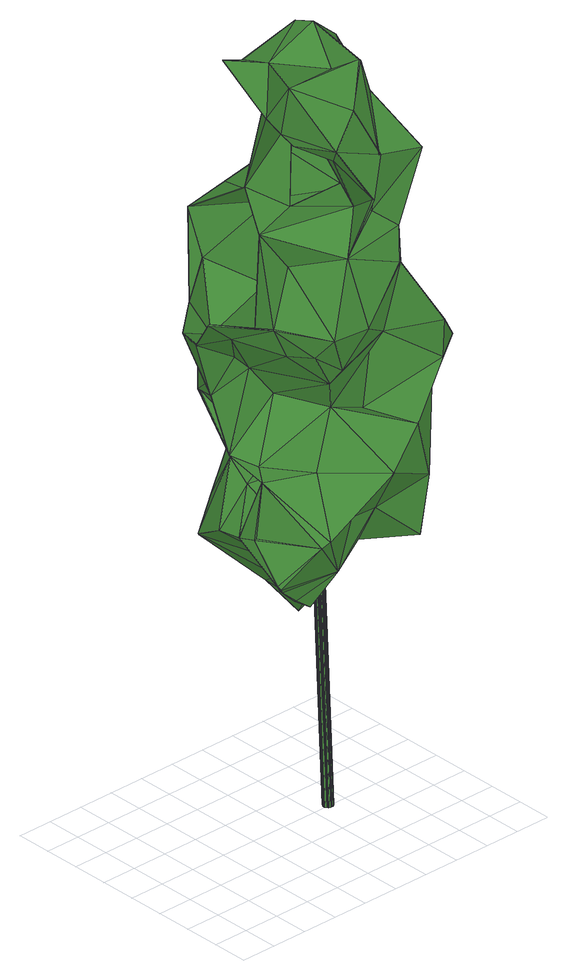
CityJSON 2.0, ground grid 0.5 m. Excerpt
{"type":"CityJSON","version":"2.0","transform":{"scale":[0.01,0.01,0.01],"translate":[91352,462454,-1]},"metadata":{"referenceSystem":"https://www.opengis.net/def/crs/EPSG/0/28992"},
"CityObjects":{
"tree1":{"type":"SolitaryVegetationObject","attributes":{"gtid":234,"crown_width_m":3.3,"crown_median_z":6.52,"trunk_H_m":6.64,"trunk_DBH_m":0.14,"trunk_radius_m":0.07,"trunk_base_height_m":-0.12,"original_gtid":"239"},"geometry":[{"type":"Solid","lod":"3","boundaries":[[[[0,1,2]],[[0,3,4]],[[5,6,7]],[[8,9,10]],[[8,11,9]],[[12,13,14]],[[15,16,17]],[[18,19,20]],[[18,20,21]],[[22,23,24]],[[25,26,27]],[[28,29,30]],[[31,29,32]],[[33,16,34]],[[35,36,37]],[[38,39,40]],[[41,39,38]],[[27,9,42]],[[43,44,45]],[[46,4,47]],[[48,49,50]],[[3,51,11]],[[52,53,54]],[[55,56,24]],[[57,58,59]],[[8,3,11]],[[60,61,62]],[[63,64,65]],[[66,67,68]],[[69,70,71]],[[60,39,72]],[[55,73,74]],[[75,76,77]],[[78,79,80]],[[75,77,57]],[[46,47,81]],[[40,82,83]],[[44,84,17]],[[44,17,16]],[[85,86,87]],[[88,89,90]],[[55,24,91]],[[92,93,94]],[[90,95,96]],[[16,33,44]],[[97,98,99]],[[100,101,102]],[[77,93,92]],[[103,104,105]],[[103,105,34]],[[106,107,25]],[[108,107,106]],[[109,110,111]],[[42,112,106]],[[88,90,96]],[[113,114,115]],[[72,39,116]],[[27,10,9]],[[117,10,27]],[[7,109,111]],[[111,118,7]],[[87,119,120]],[[36,120,119]],[[121,122,123]],[[63,124,118]],[[55,101,73]],[[125,126,77]],[[57,77,126]],[[76,93,77]],[[83,82,75]],[[125,77,92]],[[48,127,128]],[[90,89,129]],[[27,42,25]],[[106,25,42]],[[130,29,31]],[[104,54,131]],[[104,131,109]],[[5,1,132]],[[5,132,99]],[[130,31,32]],[[65,133,134]],[[73,12,74]],[[95,78,80]],[[100,135,136]],[[30,102,28]],[[32,28,137]],[[83,137,28]],[[130,135,29]],[[130,136,135]],[[32,136,130]],[[138,19,18]],[[35,37,139]],[[43,84,44]],[[84,43,140]],[[134,141,65]],[[108,141,134]],[[142,143,58]],[[73,144,145]],[[146,147,92]],[[63,148,124]],[[105,149,150]],[[105,150,34]],[[68,151,140]],[[152,148,141]],[[140,96,84]],[[146,96,140]],[[5,7,1]],[[54,53,153]],[[70,154,71]],[[21,112,18]],[[21,155,112]],[[155,156,112]],[[133,157,158]],[[2,3,0]],[[18,159,138]],[[18,160,159]],[[3,159,51]],[[3,2,159]],[[134,161,162]],[[163,164,105]],[[51,159,160]],[[164,165,105]],[[51,160,11]],[[91,24,23]],[[71,91,166]],[[7,167,168]],[[90,78,95]],[[111,110,65]],[[22,113,23]],[[131,157,110]],[[111,64,118]],[[20,155,21]],[[131,110,109]],[[113,22,81]],[[152,169,148]],[[160,170,11]],[[133,161,171]],[[134,171,161]],[[73,145,12]],[[172,173,174]],[[166,23,113]],[[175,176,177]],[[104,163,105]],[[72,178,85]],[[65,64,111]],[[64,63,118]],[[20,108,106]],[[20,106,156]],[[20,156,155]],[[91,23,166]],[[45,68,43]],[[55,179,101]],[[43,68,140]],[[146,94,96]],[[122,120,133]],[[75,82,76]],[[20,19,107]],[[113,69,166]],[[113,115,69]],[[56,180,24]],[[181,180,149]],[[159,2,182]],[[159,182,138]],[[30,135,183]],[[30,29,135]],[[90,129,123]],[[122,133,54]],[[123,122,54]],[[16,184,34]],[[5,98,165]],[[122,121,185]],[[40,76,82]],[[186,187,66]],[[181,24,180]],[[22,24,181]],[[65,157,133]],[[110,157,65]],[[81,114,113]],[[92,147,125]],[[109,164,163]],[[145,136,188]],[[145,188,13]],[[109,163,104]],[[56,189,180]],[[35,139,162]],[[166,69,71]],[[22,190,81]],[[22,181,190]],[[126,58,57]],[[136,144,100]],[[181,46,190]],[[81,190,46]],[[117,27,49]],[[191,102,179]],[[192,102,191]],[[33,180,189]],[[81,49,48]],[[193,81,48]],[[158,194,133]],[[116,39,41]],[[133,171,134]],[[112,42,195]],[[112,195,160]],[[88,96,94]],[[57,59,75]],[[38,83,28]],[[28,196,38]],[[19,197,107]],[[198,175,199]],[[161,133,36]],[[144,136,145]],[[13,12,145]],[[54,104,103]],[[34,184,103]],[[36,35,161]],[[58,143,59]],[[167,182,2]],[[100,73,101]],[[87,120,85]],[[80,79,200]],[[66,187,67]],[[100,102,135]],[[5,99,98]],[[1,168,2]],[[137,75,59]],[[38,40,83]],[[103,52,54]],[[199,52,103]],[[184,199,103]],[[81,117,49]],[[201,33,189]],[[50,49,27]],[[44,33,201]],[[44,201,45]],[[12,45,201]],[[60,40,39]],[[105,97,149]],[[4,3,8]],[[26,50,27]],[[196,41,38]],[[63,141,148]],[[71,154,91]],[[12,202,45]],[[70,87,86]],[[203,143,204]],[[32,203,204]],[[32,204,136]],[[87,70,205]],[[69,205,70]],[[136,204,143]],[[195,42,170]],[[195,170,160]],[[48,152,193]],[[180,33,149]],[[100,144,73]],[[142,58,126]],[[138,182,167]],[[197,19,167]],[[156,106,112]],[[7,168,1]],[[109,6,164]],[[206,172,174]],[[206,174,15]],[[4,8,10]],[[4,46,0]],[[99,0,46]],[[91,154,207]],[[165,98,105]],[[25,107,26]],[[99,46,181]],[[120,36,133]],[[85,120,185]],[[85,185,121]],[[143,142,136]],[[126,125,142]],[[36,119,208]],[[209,208,119]],[[179,102,101]],[[75,137,83]],[[176,93,76]],[[9,170,42]],[[203,32,137]],[[199,177,52]],[[193,139,37]],[[81,210,117]],[[47,210,81]],[[30,183,102]],[[135,102,183]],[[85,178,191]],[[86,154,70]],[[85,154,86]],[[191,154,85]],[[176,94,93]],[[88,94,176]],[[133,194,54]],[[74,201,189]],[[74,12,201]],[[208,37,36]],[[193,162,139]],[[192,28,102]],[[193,152,108]],[[29,28,32]],[[116,196,192]],[[61,60,72]],[[85,61,72]],[[178,192,191]],[[7,118,167]],[[181,97,99]],[[178,72,192]],[[28,192,196]],[[124,148,169]],[[146,92,94]],[[50,127,48]],[[26,127,50]],[[19,138,167]],[[109,7,6]],[[149,97,181]],[[125,187,186]],[[196,116,41]],[[85,62,61]],[[40,62,121]],[[40,60,62]],[[117,210,10]],[[203,59,143]],[[137,59,203]],[[134,162,108]],[[40,177,76]],[[177,176,76]],[[122,185,120]],[[9,11,170]],[[198,199,173]],[[151,146,140]],[[115,37,209]],[[129,177,123]],[[121,123,177]],[[121,177,40]],[[176,89,88]],[[152,141,107]],[[107,141,20]],[[108,20,141]],[[152,107,108]],[[107,197,124]],[[65,141,63]],[[124,167,118]],[[197,167,124]],[[72,116,192]],[[175,177,199]],[[129,200,79]],[[177,129,79]],[[89,200,129]],[[89,176,200]],[[175,200,176]],[[18,112,160]],[[16,15,184]],[[108,162,193]],[[161,35,162]],[[149,33,150]],[[10,47,4]],[[0,99,132]],[[0,132,1]],[[199,184,173]],[[198,172,175]],[[173,172,198]],[[74,211,55]],[[78,90,153]],[[55,211,56]],[[189,56,211]],[[189,211,74]],[[175,206,200]],[[206,175,172]],[[184,15,173]],[[34,150,33]],[[48,128,169]],[[48,169,152]],[[115,114,193]],[[115,193,37]],[[193,114,81]],[[169,128,124]],[[85,121,62]],[[128,127,124]],[[124,127,107]],[[26,107,127]],[[78,153,79]],[[212,105,98]],[[212,98,97]],[[186,188,142]],[[136,142,188]],[[91,207,55]],[[14,186,66]],[[179,207,191]],[[154,191,207]],[[13,188,14]],[[186,14,188]],[[53,177,153]],[[53,52,177]],[[125,186,142]],[[212,97,105]],[[54,153,123]],[[90,123,153]],[[79,153,177]],[[69,209,205]],[[115,209,69]],[[37,208,209]],[[68,67,151]],[[125,67,187]],[[125,147,67]],[[147,146,67]],[[151,67,146]],[[54,194,131]],[[165,6,5]],[[164,6,165]],[[55,207,179]],[[167,2,168]],[[87,205,119]],[[205,209,119]],[[158,157,194]],[[157,131,194]],[[200,17,80]],[[80,17,95]],[[96,95,17]],[[96,17,84]],[[206,17,200]],[[206,15,17]],[[10,210,47]],[[66,202,14]],[[14,202,12]],[[66,68,202]],[[68,45,202]],[[15,174,173]],[[213,214,215]],[[213,215,216]],[[216,215,217]],[[216,217,218]],[[215,214,219]],[[215,219,217]],[[217,219,220]],[[217,220,218]],[[219,214,221]],[[219,221,220]],[[220,221,222]],[[220,222,218]],[[221,214,223]],[[221,223,222]],[[222,223,224]],[[222,224,218]],[[223,214,225]],[[223,225,224]],[[224,225,226]],[[224,226,218]],[[225,214,227]],[[225,227,226]],[[226,227,228]],[[226,228,218]],[[227,214,229]],[[227,229,228]],[[228,229,230]],[[228,230,218]],[[229,214,231]],[[229,231,230]],[[230,231,232]],[[230,232,218]],[[231,214,233]],[[231,233,232]],[[232,233,234]],[[232,234,218]],[[233,214,235]],[[233,235,234]],[[234,235,236]],[[234,236,218]],[[235,214,237]],[[235,237,236]],[[236,237,238]],[[236,238,218]],[[237,214,239]],[[237,239,238]],[[238,239,240]],[[238,240,218]],[[239,214,241]],[[239,241,240]],[[240,241,242]],[[240,242,218]],[[241,214,243]],[[241,243,242]],[[242,243,244]],[[242,244,218]],[[243,214,245]],[[243,245,244]],[[244,245,246]],[[244,246,218]],[[245,214,247]],[[245,247,246]],[[246,247,248]],[[246,248,218]],[[247,214,249]],[[247,249,248]],[[248,249,250]],[[248,250,218]],[[249,214,251]],[[249,251,250]],[[250,251,252]],[[250,252,218]],[[251,214,253]],[[251,253,252]],[[252,253,254]],[[252,254,218]],[[253,214,255]],[[253,255,254]],[[254,255,256]],[[254,256,218]],[[255,214,257]],[[255,257,256]],[[256,257,258]],[[256,258,218]],[[257,214,259]],[[257,259,258]],[[258,259,260]],[[258,260,218]],[[259,214,261]],[[259,261,260]],[[260,261,262]],[[260,262,218]],[[261,214,213]],[[261,213,262]],[[262,213,216]],[[262,216,218]]]]}]}
},
"vertices":[
[362,93,1014],[379,187,977],[396,203,1008],[346,155,1065],[348,63,1024],[315,159,939],[302,202,885],[352,274,958],[286,72,1034],[241,69,1115],[286,70,1035],[273,91,1164],[332,33,583],[326,43,496],[327,44,496],[393,152,671],[395,151,672],[409,199,581],[269,204,1173],[337,219,1095],[221,212,1058],[207,231,1130],[237,38,823],[198,42,779],[277,55,797],[174,126,1084],[182,112,1070],[202,58,1077],[109,130,540],[97,48,512],[109,102,549],[99,46,506],[125,71,482],[411,77,730],[361,157,736],[210,194,829],[123,195,793],[123,118,827],[182,195,558],[229,164,638],[182,226,583],[251,134,594],[170,107,1159],[407,183,577],[403,136,649],[375,111,604],[326,81,915],[292,92,944],[260,90,964],[240,34,1006],[212,74,1054],[345,197,1092],[233,248,718],[235,262,721],[246,279,744],[213,80,705],[292,92,781],[213,196,410],[226,142,397],[190,150,445],[200,238,614],[139,208,716],[174,272,662],[297,262,960],[298,264,961],[247,306,910],[335,115,541],[333,169,491],[363,132,561],[119,79,850],[96,130,825],[144,84,802],[180,140,674],[249,5,630],[304,22,670],[130,225,495],[196,275,505],[231,224,438],[328,333,657],[282,307,620],[368,270,630],[231,69,911],[129,225,497],[110,167,534],[411,199,580],[121,194,708],[131,163,772],[88,184,796],[317,296,577],[295,300,595],[328,335,657],[193,60,754],[307,216,461],[260,250,488],[313,238,518],[370,271,628],[345,274,584],[317,69,873],[297,157,919],[328,83,915],[153,14,567],[180,69,630],[121,102,625],[287,167,752],[308,246,811],[332,173,812],[172,150,1096],[238,177,1059],[184,202,973],[316,276,847],[288,309,894],[299,314,906],[206,183,1147],[170,26,837],[196,138,883],[120,80,851],[180,71,629],[241,32,1006],[331,277,974],[89,184,797],[129,253,767],[173,274,662],[185,287,701],[262,328,649],[340,163,1006],[311,156,424],[242,168,367],[242,156,1064],[322,117,992],[281,308,618],[100,45,507],[281,276,849],[324,140,964],[157,272,792],[176,295,908],[143,19,560],[198,50,492],[170,126,486],[351,224,1111],[196,140,884],[396,201,548],[220,195,945],[238,120,423],[173,73,442],[214,43,565],[260,51,557],[356,210,504],[326,187,464],[313,159,939],[376,54,775],[360,155,736],[364,189,525],[228,169,942],[264,326,650],[144,150,757],[182,239,1136],[181,238,1136],[236,276,868],[206,269,863],[352,222,1112],[272,175,1183],[172,264,851],[218,195,943],[314,248,818],[338,227,841],[351,199,854],[161,51,807],[394,203,1008],[395,204,1007],[322,140,965],[271,93,1165],[173,266,851],[373,113,604],[335,134,677],[401,137,648],[290,196,581],[283,248,549],[201,240,612],[99,137,659],[120,107,646],[375,52,775],[316,67,873],[346,188,1065],[111,102,550],[351,175,699],[137,210,717],[269,93,491],[331,168,492],[269,91,491],[380,60,717],[315,68,873],[97,135,659],[123,104,625],[163,153,935],[237,235,812],[261,131,1139],[174,113,534],[345,189,1064],[306,109,633],[246,194,654],[323,237,587],[373,73,673],[349,89,572],[151,77,457],[152,75,458],[60,132,858],[405,184,579],[175,141,713],[97,131,827],[62,132,859],[260,88,963],[278,93,672],[256,157,834],[282,152,88],[275,152,88],[282,154,88],[259,158,752],[259,160,752],[252,159,752],[281,155,88],[258,162,752],[280,157,88],[257,163,752],[279,158,88],[255,165,752],[277,159,88],[254,165,752],[275,159,88],[252,166,752],[273,159,88],[250,165,751],[272,158,88],[248,165,751],[270,157,88],[247,164,751],[269,155,88],[246,162,751],[268,154,88],[245,160,751],[268,152,88],[245,159,751],[268,150,88],[245,157,751],[269,148,88],[246,155,751],[270,147,88],[247,154,751],[271,146,88],[248,152,752],[273,145,88],[250,152,752],[275,145,88],[252,152,752],[277,145,88],[254,152,752],[279,146,88],[255,152,752],[280,147,88],[257,154,752],[281,148,88],[258,155,752],[282,150,88],[259,157,752]
]}
